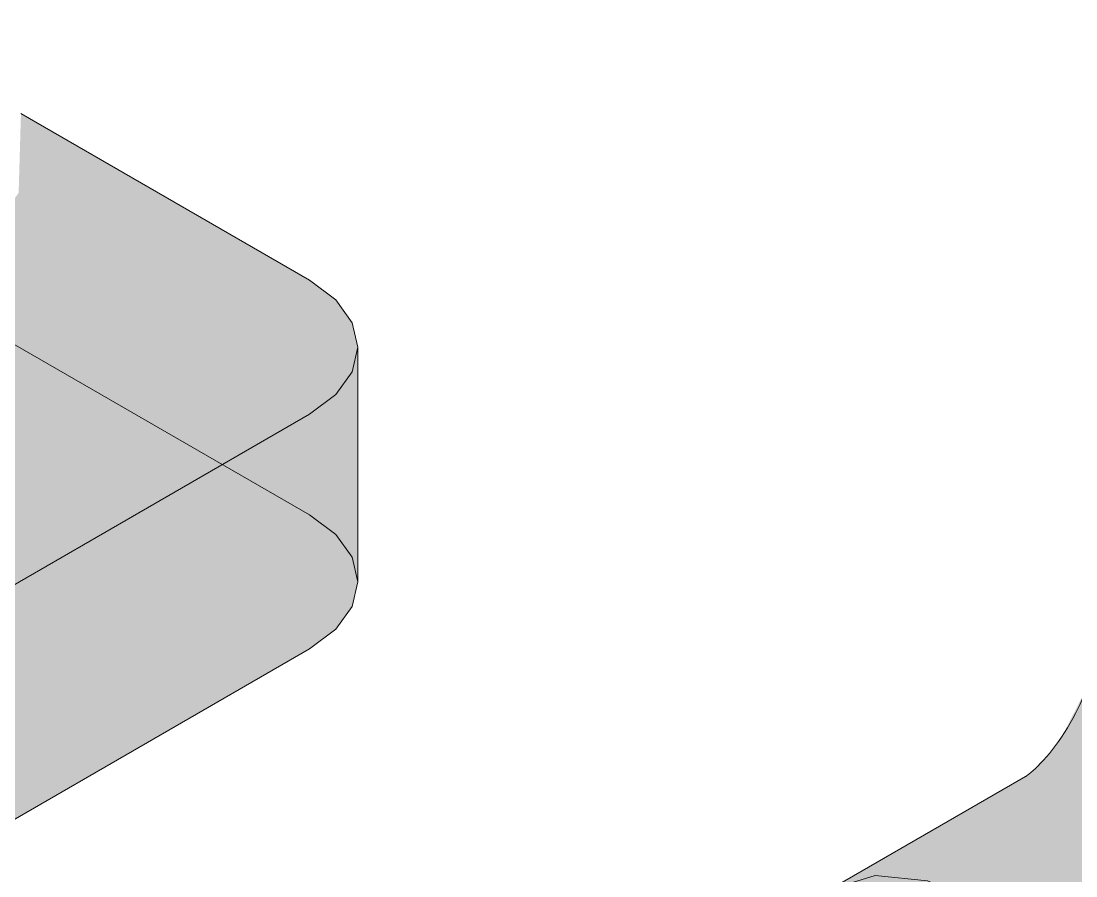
# Model space of a CAD drawing. Header units: millimetres. Extents: x -3207 to 1412, y 342 to 5433.
# Drawn here: x -1166.9 to -1038.5, y 1840.3 to 1944.4 of the extents above; entities that cross this region are included whole.
import ezdxf

# ---------------------------------------------------------------- set-up
doc = ezdxf.new("R2010")
doc.units = ezdxf.units.MM
doc.layers.add('M-_EQPT----_E', color=7, linetype='Continuous', lineweight=9)
doc.layers.add('M-_WATR----_E', color=5, linetype='Continuous', lineweight=9)

# ---------------------------------------------------------------- blocks, each defined once
blk = doc.blocks.new('ВертикальныйМногоступенчатыйЦентробежныйНасос_CDM15-CDM20_CNP - CDM15-4FSWPC-698583-В10 Аксонометрия')
at = {"layer": 'M-_EQPT----_E', "lineweight": 20}
for points in [[(-1219.72, 1845.73), (-1131.74, 1896.53), (-1128.56, 1898.92), (-1126.56, 1901.71), (-1125.88, 1904.69), (-1126.56, 1907.68), (-1128.56, 1910.47), (-1131.74, 1912.86), (-1166.87, 1933.14), (-1167.15, 1923.5), (-1167.94, 1922.39), (-1169.22, 1921.43), (-1170.87, 1920.7), (-1172.8, 1920.24), (-1174.87, 1920.08), (-1176.94, 1920.24), (-1178.87, 1920.7), (-1180.53, 1921.43), (-1181.8, 1922.39), (-1182.6, 1923.5), (-1182.87, 1924.7), (-1182.87, 1942.38), (-1192.01, 1947.66), (-1192.01, 1924.7), (-1195.72, 1909.74), (-1205.48, 1896.53), (-1221.05, 1885.1), (-1221.44, 1884.68), (-1216.19, 1873.24), (-1215.58, 1870.57), (-1215.58, 1852.61), (-1216.26, 1849.62), (-1218.26, 1846.83)], [(-1131.74, 1867.95), (-1128.56, 1870.34), (-1126.56, 1873.13), (-1125.88, 1876.12), (-1125.88, 1904.69), (-1126.56, 1901.71), (-1128.56, 1898.92), (-1131.74, 1896.53), (-1131.74, 1870.34)]]:
    blk.add_hatch(color=254, dxfattribs=at).paths.add_polyline_path(points)
h = blk.add_hatch(color=254, dxfattribs=at)
h.paths.add_polyline_path([(-1239.22, 1805.9), (-1237.92, 1806.65), (-1237.92, 1834.93), (-1239.22, 1834.18), (-1239.22, 1815.93)])
h.paths.add_polyline_path([(-1221.92, 1815.89), (-1131.74, 1867.95), (-1131.74, 1896.53), (-1221.92, 1844.16), (-1221.92, 1815.93)])
at = {"layer": 'M-_EQPT----_E', "color": 9, "lineweight": 20}
for p, q in [((-1131.74, 1912.86), (-1166.88, 1933.15)), ((-1125.88, 1876.12), (-1125.88, 1904.69)), ((-1219.72, 1845.73), (-1131.74, 1896.53)), ((-1131.74, 1867.95), (-1221.85, 1815.93))]:
    blk.add_line(p, q, dxfattribs=at)
at = {"layer": 'M-_EQPT----_E', "color": 253, "lineweight": 20}
for p, q in [((-1193.14, 1919.73), (-1131.74, 1884.28)), ((-1131.74, 1884.28), (-1128.56, 1881.89)), ((-1128.56, 1881.89), (-1126.56, 1879.11)), ((-1126.56, 1879.11), (-1125.88, 1876.12))]:
    blk.add_line(p, q, dxfattribs=at)
at = {"layer": 'M-_EQPT----_E', "color": 9, "lineweight": 20}
for points in [[(-1131.74, 1896.53, 0), (-1128.56, 1898.92, 0), (-1126.56, 1901.71, 0), (-1125.88, 1904.69, 0), (-1126.56, 1907.68, 0), (-1128.56, 1910.47, 0), (-1131.74, 1912.86, 0)], [(-1125.88, 1876.12, 0), (-1126.56, 1873.13, 0), (-1128.56, 1870.34, 0), (-1131.74, 1867.95, 0)]]:
    blk.add_polyline3d(points, dxfattribs=at)
blk = doc.blocks.new('COMER_EL50_U-PVC отвод 90 - DN16-DN315 _Grey_-V2-В10 Аксонометрия')
at = {"layer": 'M-_WATR----_E', "lineweight": 20}
for points in [[(-998.74, 1872.71), (-987.7, 1873.76), (-979.99, 1875.61), (-971.46, 1879.62), (-966.27, 1883.53), (-962.52, 1888.75), (-961.24, 1894.36), (-962.52, 1899.96), (-966.27, 1905.18), (-967.24, 1905.92), (-967.24, 1894.36), (-968.32, 1889.65), (-971.46, 1885.26), (-976.47, 1881.5), (-982.99, 1878.61), (-990.59, 1876.79), (-998.74, 1876.17), (-1006.9, 1876.79), (-1014.49, 1878.61), (-1021.02, 1881.5), (-1026.33, 1885.7), (-1029.17, 1889.65), (-1030.24, 1894.36), (-1030.24, 1905.92), (-1031.22, 1905.18), (-1034.97, 1899.96), (-1036.24, 1894.36), (-1034.97, 1888.75), (-1031.22, 1883.53), (-1024.27, 1878.61), (-1017.49, 1875.61), (-1008.45, 1873.45)], [(-1025.26, 1851.53), (-1025.26, 1879.05), (-1031.22, 1883.53), (-1034.97, 1888.75), (-1036.24, 1894.36), (-1036.02, 1865.86), (-1034.97, 1861.24), (-1031.22, 1856.02), (-1025.43, 1851.66)], [(-998.74, 1845.19), (-987.7, 1846.25), (-979.99, 1848.09), (-972.23, 1851.53), (-966.27, 1856.02), (-962.52, 1861.24), (-961.24, 1867.91), (-961.24, 1894.36), (-962.52, 1888.75), (-966.27, 1883.53), (-972.23, 1879.05), (-979.99, 1875.61), (-989.04, 1873.45), (-998.74, 1872.71), (-1008.45, 1873.45), (-1017.49, 1875.61), (-1025.26, 1879.05), (-1025.26, 1851.53), (-1017.49, 1848.09), (-1008.45, 1845.93), (-1001.06, 1845.37)], [(-1025.83, 1850.55), (-1025.26, 1851.53), (-1031.22, 1856.02), (-1034.97, 1861.24), (-1036.24, 1866.84), (-1036.77, 1863.94), (-1040.25, 1857.09), (-1043.14, 1853.47), (-1044.58, 1852.41), (-1038.7, 1854.07), (-1032.69, 1853.47), (-1026.82, 1850.98)], [(-1007.08, 1787.46), (-998.58, 1793.25), (-991.68, 1799.29), (-984.63, 1806.69), (-977.76, 1815.93), (-974.56, 1820.92), (-970.85, 1828.16), (-966.54, 1837.97), (-963.9, 1846.98), (-962.03, 1856.48), (-961.24, 1866.84), (-962.52, 1861.24), (-966.27, 1856.02), (-973.2, 1851.1), (-981.36, 1847.76), (-989.04, 1845.93), (-998.74, 1845.19), (-1010.01, 1846.3), (-1017.49, 1848.09), (-1025.26, 1851.53), (-1025.43, 1850.26), (-1018.96, 1845.55), (-1012.57, 1838.8), (-1007.08, 1830.76), (-1002.86, 1821.99), (-1000.21, 1813.07), (-999.31, 1804.63), (-1000.21, 1797.22), (-1003.4, 1790.87), (-1004.41, 1789.94)], [(-1049.66, 1836.79), (-1025.83, 1850.55), (-1032.69, 1853.47), (-1039.09, 1854.11), (-1044.58, 1852.41), (-1068.41, 1838.65), (-1062.91, 1840.35), (-1056.52, 1839.71)], [(-1030.91, 1773.7), (-1007.08, 1787.46), (-1002.86, 1791.37), (-1000.21, 1797.22), (-999.31, 1804.63), (-1000.21, 1813.07), (-1002.86, 1821.99), (-1007.08, 1830.76), (-1013.2, 1839.46), (-1018.96, 1845.55), (-1025.83, 1850.55), (-1049.66, 1836.79), (-1042.79, 1831.79), (-1036.4, 1825.04), (-1030.39, 1815.93), (-1026.69, 1808.23), (-1024.04, 1799.31), (-1023.25, 1789.94), (-1024.04, 1783.46), (-1026.69, 1777.61), (-1030.37, 1774.2)], [(-1036.4, 1772.01), (-1030.91, 1773.7), (-1026.69, 1777.61), (-1024.04, 1783.46), (-1023.14, 1790.87), (-1024.37, 1800.41), (-1026.69, 1808.23), (-1030.91, 1817), (-1036.4, 1825.04), (-1043.89, 1832.59), (-1049.66, 1836.79), (-1056.52, 1839.71), (-1062.91, 1840.35), (-1068.41, 1838.65), (-1072.8, 1834.35), (-1075.27, 1828.89), (-1075.39, 1827.69), (-1065.41, 1833.46), (-1060.79, 1834.88), (-1055.42, 1834.35), (-1049.66, 1831.9), (-1043.89, 1827.69), (-1038.52, 1822.02), (-1033.91, 1815.27), (-1030.37, 1807.9), (-1028.03, 1799.33), (-1027.38, 1793.32), (-1028.14, 1787.1), (-1030.37, 1782.18), (-1033.91, 1778.9), (-1043.89, 1773.11), (-1042.79, 1772.64), (-1038.7, 1772.23)]]:
    blk.add_hatch(color=47, dxfattribs=at).paths.add_polyline_path(points)
at = {"layer": 'M-_WATR----_E', "color": 66, "lineweight": 20}
for p, q in [((-1036.24, 1894.36), (-1036.24, 1866.84)), ((-961.24, 1866.84), (-961.24, 1894.36)), ((-1044.58, 1852.41), (-1068.41, 1838.65)), ((-1030.91, 1773.7), (-1007.08, 1787.46))]:
    blk.add_line(p, q, dxfattribs=at)
for points in [[(-1030.39, 1905.97, 0), (-1031.22, 1905.18, 0), (-1034.97, 1899.96, 0), (-1036.24, 1894.36, 0), (-1034.97, 1888.75, 0), (-1031.22, 1883.53, 0), (-1025.26, 1879.05, 0)], [(-1025.26, 1879.05, 0), (-1017.49, 1875.61, 0), (-1008.45, 1873.45, 0), (-998.74, 1872.71, 0), (-989.04, 1873.45, 0), (-979.99, 1875.61, 0), (-972.23, 1879.05, 0), (-966.27, 1883.53, 0), (-962.52, 1888.75, 0), (-961.24, 1894.36, 0), (-962.52, 1899.96, 0), (-966.27, 1905.18, 0), (-967.09, 1905.97, 0)], [(-1044.59, 1852.4, 0), (-1044.56, 1852.42, 0), (-1044.47, 1852.48, 0), (-1044.33, 1852.58, 0), (-1044.15, 1852.72, 0), (-1043.93, 1852.9, 0), (-1043.67, 1853.13, 0), (-1043.39, 1853.39, 0), (-1043.08, 1853.69, 0), (-1042.75, 1854.02, 0), (-1042.4, 1854.39, 0), (-1042.05, 1854.8, 0), (-1041.68, 1855.23, 0), (-1041.31, 1855.69, 0), (-1040.94, 1856.18, 0), (-1040.57, 1856.69, 0), (-1040.2, 1857.22, 0), (-1039.84, 1857.77, 0), (-1039.49, 1858.33, 0), (-1039.15, 1858.9, 0), (-1038.83, 1859.48, 0), (-1038.52, 1860.07, 0), (-1038.22, 1860.65, 0), (-1037.95, 1861.23, 0), (-1037.69, 1861.81, 0), (-1037.45, 1862.38, 0), (-1037.24, 1862.93, 0), (-1037.05, 1863.46, 0), (-1036.87, 1863.97, 0), (-1036.73, 1864.45, 0), (-1036.6, 1864.91, 0), (-1036.5, 1865.33, 0), (-1036.41, 1865.7, 0), (-1036.35, 1866.04, 0), (-1036.3, 1866.32, 0), (-1036.27, 1866.55, 0), (-1036.25, 1866.72, 0), (-1036.25, 1866.82, 0), (-1036.24, 1866.86, 0)], [(-961.24, 1866.84, 0), (-961.29, 1864.31, 0), (-961.41, 1861.8, 0), (-961.62, 1859.31, 0), (-961.9, 1856.85, 0), (-962.25, 1854.41, 0), (-962.67, 1852, 0), (-963.16, 1849.61, 0), (-963.71, 1847.25, 0), (-964.32, 1844.9, 0), (-964.99, 1842.58, 0), (-965.71, 1840.28, 0), (-966.5, 1838, 0), (-967.33, 1835.75, 0), (-968.23, 1833.52, 0), (-969.17, 1831.31, 0), (-970.16, 1829.12, 0), (-971.21, 1826.97, 0), (-972.31, 1824.83, 0), (-973.45, 1822.72, 0), (-974.64, 1820.64, 0), (-975.88, 1818.59, 0), (-977.17, 1816.57, 0), (-978.5, 1814.57, 0), (-979.89, 1812.61, 0), (-981.31, 1810.68, 0), (-982.79, 1808.79, 0), (-984.31, 1806.92, 0), (-985.88, 1805.1, 0), (-987.49, 1803.31, 0), (-989.16, 1801.55, 0), (-990.87, 1799.84, 0), (-992.63, 1798.17, 0), (-994.44, 1796.55, 0), (-996.31, 1794.96, 0), (-998.22, 1793.43, 0), (-1000.2, 1791.94, 0), (-1002.23, 1790.51, 0), (-1004.33, 1789.13, 0), (-1006.48, 1787.8, 0), (-1007.08, 1787.46, 0)], [(-1049.66, 1836.79, 0), (-1056.52, 1839.71, 0), (-1062.91, 1840.35, 0), (-1068.41, 1838.65, 0), (-1072.62, 1834.74, 0), (-1075.27, 1828.89, 0), (-1075.54, 1827.78, 0)], [(-1043.89, 1772.96, 0), (-1042.79, 1772.64, 0), (-1036.4, 1772.01, 0), (-1030.91, 1773.7, 0), (-1026.69, 1777.61, 0), (-1024.04, 1783.46, 0), (-1023.14, 1790.87, 0), (-1024.04, 1799.31, 0), (-1026.69, 1808.23, 0), (-1030.91, 1817, 0), (-1036.4, 1825.04, 0), (-1042.79, 1831.79, 0), (-1049.66, 1836.79, 0)]]:
    blk.add_polyline3d(points, dxfattribs=at)

msp = doc.modelspace()

# ---------------------------------------------------------------- block references
at = {"layer": 'M-_EQPT----_E', "color": 8, "lineweight": 20}
msp.add_blockref('ВертикальныйМногоступенчатыйЦентробежныйНасос_CDM15-CDM20_CNP - CDM15-4FSWPC-698583-В10 Аксонометрия', (0, 0), dxfattribs=at)
at = {"layer": 'M-_WATR----_E', "color": 66, "lineweight": 20}
msp.add_blockref('COMER_EL50_U-PVC отвод 90 - DN16-DN315 _Grey_-V2-В10 Аксонометрия', (0, 0), dxfattribs=at)

doc.saveas('drawing.dxf')
